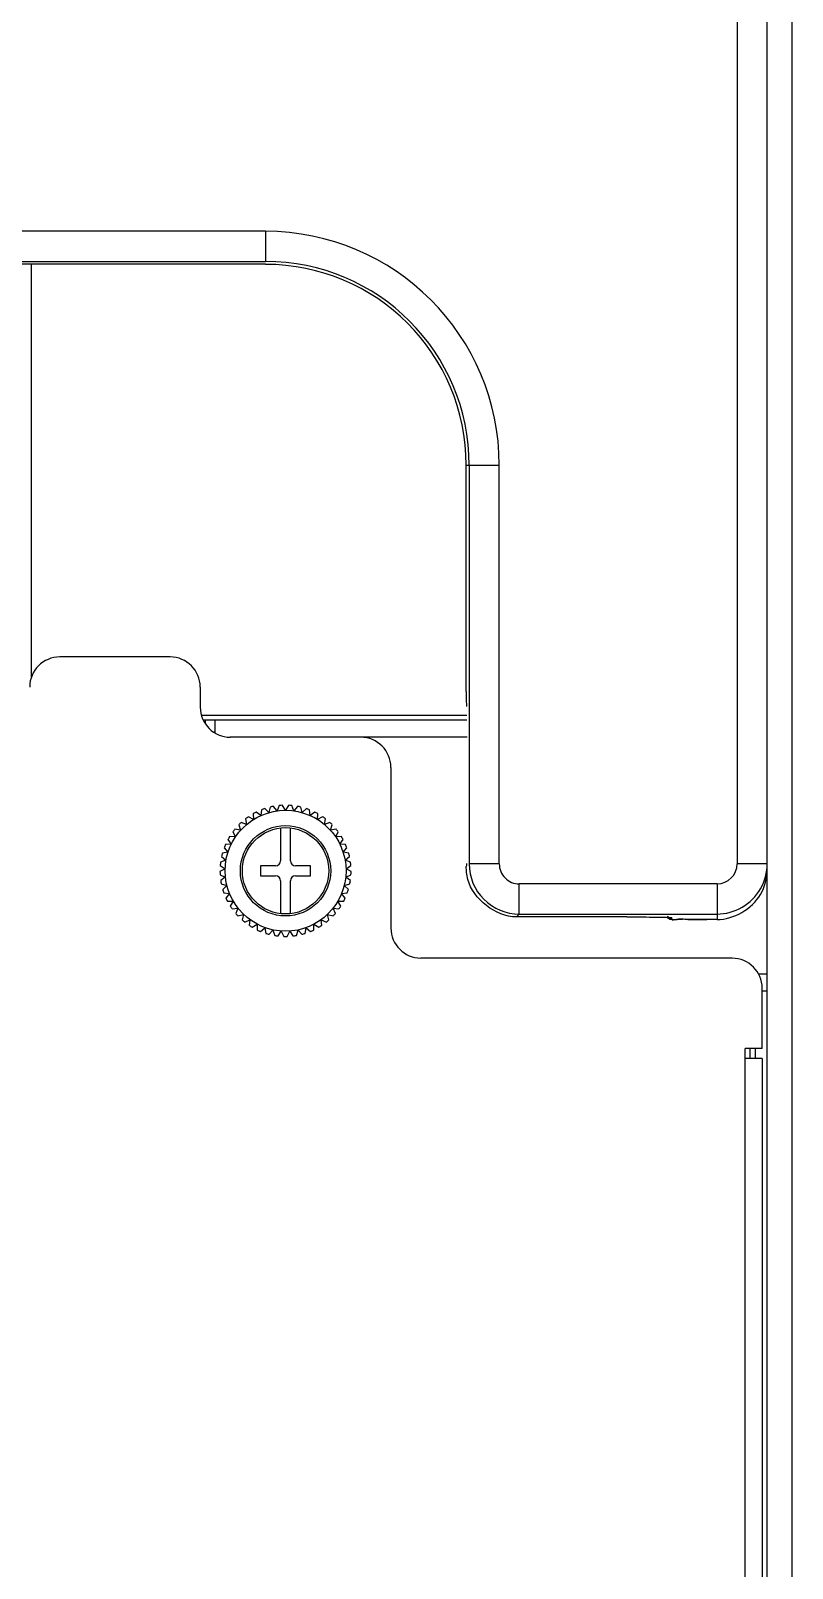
# Model space of a CAD drawing. Header units: millimetres. Extents: x 10297564 to 11610295, y -9287743 to -8409454.
# Drawn here: x 10507407 to 10508930, y -9093460 to -9090387 of the extents above; entities that cross this region are included whole.
import ezdxf

# ---------------------------------------------------------------- set-up
doc = ezdxf.new("R2010")
doc.units = ezdxf.units.MM
doc.header["$LTSCALE"] = 100
doc.layers.add('-0', color=7, linetype='Continuous')

# ---------------------------------------------------------------- blocks, each defined once
blk = doc.blocks.new('인버터 외형도')
at = {"layer": '-0', "linetype": 'Continuous'}
for p, q in [((104842.2, 35809.5), (104842.2, 45741.8)), ((104804.5, 35900.9), (104804.5, 45704.2)), ((104759.4, 45255.8), (104759.4, 42104.5)), ((104804.5, 42104.5), (104804.5, 45255.8)), ((104052.1, 43052.5), (102852.6, 43052.5)), ((104052.1, 43052.5), (104052.1, 43007.4)), ((102897.8, 43007.4), (104052.1, 43007.4)), ((104052.1, 43003.1), (102893.4, 43003.1)), ((103701.4, 42384.8), (103701.4, 43003.1)), ((104353.2, 42362.5), (104353.2, 42701.9)), ((104353.2, 42701.9), (104402.7, 42701.9)), ((104357.5, 42701.9), (104357.5, 42104.5)), ((104402.7, 42104.5), (104402.7, 42701.9)), ((103909.1, 42414.5), (103743.6, 42414.5)), ((103954.3, 42369.4), (103954.3, 42339.3)), ((103956.1, 42327.2), (104353.9, 42327.2)), ((104354.1, 42319.7), (103958.7, 42319.7)), ((103961.8, 42319.7), (103961.8, 42314.8)), ((103976.8, 42300.5), (103976.8, 42319.7)), ((103976.8, 42301.6), (103975, 42301.6)), ((104195.1, 42294.1), (103999.4, 42294.1)), ((104354.7, 42294.1), (104195.1, 42294.1)), ((104240.2, 42249), (104240.2, 42008.2)), ((104034.1, 42170.9), (104026.5, 42175)), ((104033.8, 42179.5), (104034.1, 42170.9)), ((104045.3, 42176.9), (104038.3, 42181.9)), ((104046.2, 42185.4), (104045.3, 42176.9)), ((104057.2, 42181.2), (104051, 42187.2)), ((104059.2, 42189.5), (104057.2, 42181.2)), ((104069.6, 42183.8), (104064.3, 42190.6)), ((104072.8, 42191.8), (104069.6, 42183.8)), ((104082.2, 42184.7), (104077.9, 42192.1)), ((104086.5, 42192.1), (104082.2, 42184.7)), ((104094.8, 42183.8), (104091.6, 42191.8)), ((104100.1, 42190.6), (104094.8, 42183.8)), ((104107.2, 42181.2), (104105.1, 42189.5)), ((104113.4, 42187.2), (104107.2, 42181.2)), ((104119.1, 42176.9), (104118.2, 42185.4)), ((104126, 42181.9), (104119.1, 42176.9)), ((104130.3, 42170.9), (104130.6, 42179.5)), ((104137.8, 42175), (104130.3, 42170.9)), ((104003.2, 42152.4), (104007, 42144.7)), ((104014.7, 42154.7), (104006.4, 42156.5)), ((104012.1, 42162.8), (104014.7, 42154.7)), ((104023.9, 42163.5), (104015.8, 42166.4)), ((104022.4, 42171.9), (104023.9, 42163.5)), ((104074.7, 42158.2), (104074.7, 42109)), ((104089.7, 42109), (104089.7, 42158.2)), ((104140.5, 42163.5), (104142, 42171.9)), ((104148.6, 42166.4), (104140.5, 42163.5)), ((104149.6, 42154.7), (104152.3, 42162.8)), ((104158, 42156.5), (104149.6, 42154.7)), ((104157.4, 42144.7), (104161.2, 42152.4)), ((103990.1, 42128.4), (103995.9, 42122)), ((104000.6, 42133.7), (103992.1, 42133.2)), ((103995.8, 42140.9), (104000.6, 42133.7)), ((104007, 42144.7), (103998.4, 42145.3)), ((104166, 42145.3), (104157.4, 42144.7)), ((104163.7, 42133.7), (104168.5, 42140.9)), ((104172.3, 42133.2), (104163.7, 42133.7)), ((104168.5, 42122), (104174.2, 42128.4)), ((103992.8, 42109.7), (103984.8, 42106.8)), ((103986.2, 42115.2), (103992.8, 42109.7)), ((103995.9, 42122), (103987.5, 42120.2)), ((104176.9, 42120.2), (104168.5, 42122)), ((104171.5, 42109.7), (104178.1, 42115.2)), ((104179.6, 42106.8), (104171.5, 42109.7)), ((103991.5, 42097.1), (103983.9, 42093.1)), ((103984.1, 42088), (103991.9, 42084.5)), ((103984.2, 42101.7), (103991.5, 42097.1)), ((103991.9, 42084.5), (103985, 42079.4)), ((104044.6, 42101.5), (104044.6, 42086.4)), ((104067.1, 42101.5), (104044.6, 42101.5)), ((104044.6, 42086.4), (104067.1, 42086.4)), ((104119.8, 42101.5), (104097.2, 42101.5)), ((104097.2, 42086.4), (104119.8, 42086.4)), ((104119.8, 42086.4), (104119.8, 42101.5)), ((104172.4, 42084.5), (104180.3, 42088)), ((104179.4, 42079.4), (104172.4, 42084.5)), ((104172.9, 42097.1), (104180.1, 42101.7)), ((104180.4, 42093.1), (104172.9, 42097.1)), ((104402.7, 42104.5), (104357.5, 42104.5)), ((104804.5, 42104.5), (104759.4, 42104.5)), ((103985.9, 42074.4), (103994.1, 42072)), ((103994.1, 42072), (103988, 42066.1)), ((103989.5, 42061.2), (103998, 42060)), ((103998, 42060), (103992.8, 42053.2)), ((104074.7, 42078.9), (104074.7, 42029.7)), ((104089.7, 42029.7), (104089.7, 42078.9)), ((104166.3, 42060), (104174.8, 42061.2)), ((104171.6, 42053.2), (104166.3, 42060)), ((104170.2, 42072), (104178.5, 42074.4)), ((104176.4, 42066.1), (104170.2, 42072)), ((104432.8, 42029.2), (104432.8, 42074.4)), ((104729.3, 42074.4), (104432.8, 42074.4)), ((104729.3, 42074.4), (104729.3, 42020.9)), ((103995, 42048.6), (104003.6, 42048.6)), ((104003.6, 42048.6), (103999.3, 42041.2)), ((104002.2, 42036.9), (104010.7, 42038.1)), ((104010.7, 42038.1), (104007.5, 42030.1)), ((104153.7, 42038.1), (104162.2, 42036.9)), ((104156.9, 42030.1), (104153.7, 42038.1)), ((104160.8, 42048.6), (104169.4, 42048.6)), ((104165.1, 42041.2), (104160.8, 42048.6)), ((104010.9, 42026.3), (104019.1, 42028.7)), ((104019.1, 42028.7), (104017.1, 42020.4)), ((104021, 42017.1), (104028.8, 42020.6)), ((104028.8, 42020.6), (104027.9, 42012)), ((104032.3, 42009.3), (104039.6, 42013.8)), ((104039.6, 42013.8), (104039.9, 42005.3)), ((104124.5, 42005.3), (104124.8, 42013.8)), ((104124.8, 42013.8), (104132.1, 42009.3)), ((104136.4, 42012), (104135.5, 42020.6)), ((104135.5, 42020.6), (104143.4, 42017.1)), ((104147.3, 42020.4), (104145.2, 42028.7)), ((104145.2, 42028.7), (104153.5, 42026.3)), ((104432.8, 42029.2), (104428.4, 42024.9)), ((104593.8, 42024.9), (104428.4, 42024.9)), ((104432.8, 42029.2), (104729.3, 42029.2)), ((104661.6, 42021.9), (104661.6, 42023.7)), ((104729.3, 42020.9), (104714.3, 42020.9)), ((104044.6, 42003.2), (104051.1, 42008.7)), ((104051.1, 42008.7), (104052.6, 42000.2)), ((104057.6, 41998.8), (104063.3, 42005.2)), ((104063.3, 42005.2), (104066, 41997)), ((104071.1, 41996.3), (104075.9, 42003.4)), ((104075.9, 42003.4), (104079.6, 41995.7)), ((104084.8, 41995.7), (104088.5, 42003.4)), ((104088.5, 42003.4), (104093.3, 41996.3)), ((104098.4, 41997), (104101, 42005.2)), ((104101, 42005.2), (104106.8, 41998.8)), ((104111.7, 42000.2), (104113.2, 42008.7)), ((104113.2, 42008.7), (104119.8, 42003.2)), ((104751.9, 41963), (104285.3, 41963)), ((104804.5, 41939), (104791.6, 41939)), ((104797, 41827.6), (104797, 41917.9)), ((104804.5, 41913.4), (104797, 41913.4)), ((104771.4, 40300.1), (104771.4, 41827.6)), ((104797, 41827.6), (104771.4, 41827.6)), ((104797, 41812.6), (104771.4, 41812.6)), ((104779, 41812.6), (104779, 41827.6)), ((104786.5, 41827.6), (104786.5, 41812.6)), ((104797, 41812.6), (104797, 40325.7))]:
    blk.add_line(p, q, dxfattribs=at)
for points in [[(104353.5, 42105), (104353.4, 42104), (104353.4, 42102.4), (104353.3, 42100.3)], [(104593.8, 42024.9), (104603.4, 42024.9), (104612.6, 42024.8), (104621.3, 42024.8), (104629.3, 42024.7), (104636.5, 42024.6), (104642.8, 42024.5), (104648.1, 42024.4), (104652.5, 42024.3), (104656, 42024.2), (104658.4, 42024), (104659.8, 42023.9), (104659.9, 42023.9)], [(104661.6, 42021.9), (104657.8, 42022.9), (104655.1, 42025.6)]]:
    blk.add_lwpolyline(points, dxfattribs=at)
for radius in [90.7, 67.7, 64.7]:
    blk.add_circle((104082.2, 42094), radius, dxfattribs=at)
for centre, radius, start, end in [((104052.1, 42701.9), 350.6, 0, 90), ((104052.1, 42701.9), 305.5, 0, 90), ((104052.1, 42701.9), 301.1, 0, 90), ((103743.6, 42369.4), 45.1, 90, 180), ((103909.1, 42369.4), 45.1, 0, 90), ((103999.4, 42339.3), 45.1, 180, 270), ((104195.1, 42249), 45.1, 0, 90), ((104082.2, 42094), 98.3, 124.5022, 127.4978), ((104082.2, 42094), 98.3, 116.5022, 119.4978), ((104082.2, 42094), 98.3, 108.5022, 111.4978), ((104082.2, 42094), 98.3, 100.5022, 103.4978), ((104082.2, 42094), 98.3, 92.5022, 95.4978), ((104082.2, 42094), 98.3, 84.5022, 87.4978), ((104082.2, 42094), 98.3, 76.5022, 79.4978), ((104082.2, 42094), 98.3, 68.5022, 71.4978), ((104082.2, 42094), 98.3, 60.5022, 63.4978), ((104082.2, 42094), 98.3, 52.5022, 55.4978), ((104082.2, 42094), 98.3, 140.5022, 143.4978), ((104082.2, 42094), 98.3, 132.5022, 135.4978), ((104082.2, 42094), 98.3, 44.5022, 47.4978), ((104082.2, 42094), 98.3, 36.5022, 39.4978), ((104082.2, 42094), 98.3, 156.5022, 159.4978), ((104082.2, 42094), 98.3, 148.5022, 151.4978), ((104082.2, 42094), 98.3, 28.5022, 31.4978), ((104082.2, 42094), 98.3, 20.5022, 23.4978), ((104082.2, 42094), 98.3, 172.5022, 175.4978), ((104082.2, 42094), 98.3, 164.5022, 167.4978), ((104067.1, 42109), 7.52, 270, 0), ((104097.2, 42109), 7.52, 180, 270), ((104082.2, 42094), 98.3, 12.5022, 15.4978), ((104082.2, 42094), 98.3, 4.5022, 7.4978), ((104082.2, 42094), 98.3, 180.5022, 183.4978), ((104067.1, 42078.9), 7.52, 0, 90), ((104097.2, 42078.9), 7.52, 90, 180), ((104082.2, 42094), 98.3, 356.5022, 359.4978), ((104432.8, 42104.4), 75.2, 179.9937, 270.0063), ((104432.8, 42104.5), 30.1, 179.9981, 270.0005), ((104729.3, 42104.5), 30.1, 270.0095, 0.0033), ((104082.2, 42094), 98.3, 188.5022, 191.4978), ((104082.2, 42094), 98.3, 196.5022, 199.4978), ((104082.2, 42094), 98.3, 340.5022, 343.4978), ((104082.2, 42094), 98.3, 348.5022, 351.4978), ((104082.2, 42094), 98.3, 204.5022, 207.4978), ((104082.2, 42094), 98.3, 212.5022, 215.4978), ((104082.2, 42094), 98.3, 324.5022, 327.4978), ((104082.2, 42094), 98.3, 332.5022, 335.4978), ((104082.2, 42094), 98.3, 220.5022, 223.4978), ((104082.2, 42094), 98.3, 228.5022, 231.4978), ((104082.2, 42094), 98.3, 308.5022, 311.4978), ((104082.2, 42094), 98.3, 316.5022, 319.4978), ((104713.3, 44643.3), 2622.3, 269.4419, 270.0198), ((104719.5, 37034.1), 4986.8, 90.06, 90.1742), ((104082.2, 42094), 98.3, 236.5022, 239.4978), ((104082.2, 42094), 98.3, 244.5022, 247.4978), ((104082.2, 42094), 98.3, 252.5022, 255.4978), ((104082.2, 42094), 98.3, 260.5022, 263.4978), ((104082.2, 42094), 98.3, 268.5022, 271.4978), ((104082.2, 42094), 98.3, 276.5022, 279.4978), ((104082.2, 42094), 98.3, 284.5022, 287.4978), ((104082.2, 42094), 98.3, 292.5022, 295.4978), ((104082.2, 42094), 98.3, 300.5022, 303.4978), ((104285.3, 42008.2), 45.1, 180, 270), ((104751.9, 41917.9), 45.1, 0, 90)]:
    blk.add_arc(centre, radius, start, end, dxfattribs=at)
for points, knots in [([(104353.2, 42362.5), (104353.2, 42356.1), (104353.3, 42348.7), (104353.4, 42341.4), (104353.5, 42340.4)], [0, 0, 0, 0, 0.867748, 1, 1, 1, 1]), ([(104355.7, 42081), (104354.8, 42084.5), (104353.7, 42090.9), (104353.3, 42097.3), (104353.3, 42100.3)], [0, 0, 0, 0, 0.54944, 1, 1, 1, 1]), ([(104593.8, 42024.9), (104600, 42024.9), (104620.2, 42024.8), (104640.3, 42024.7), (104654.4, 42024.2)], [0, 0, 0, 0, 0.304185, 1, 1, 1, 1]), ([(104654.4, 42024.2), (104656.2, 42024.2), (104657.7, 42023.4), (104661.6, 42024.3), (104661.6, 42023.7)], [0, 0, 0, 0, 0.743045, 1, 1, 1, 1]), ([(104661.6, 42021.9), (104661.5, 42019.5), (104675.9, 42024), (104681.4, 42021.1), (104687.8, 42021.1)], [0, 0, 0, 0, 0.268046, 1, 1, 1, 1])]:
    blk.add_open_spline(points, degree=3, knots=knots, dxfattribs=at)
for points in [[(104794.5, 42066.9), (104800.9, 42078.2), (104804.5, 42091.5), (104804.5, 42104.5)], [(104794.5, 42058.7), (104800.9, 42069.9), (104804.5, 42083.2), (104804.5, 42096.2)], [(104428.4, 42024.9), (104397.8, 42024.9), (104363.4, 42051.4), (104355.7, 42081)], [(104767, 42039.3), (104778.2, 42045.8), (104788.1, 42055.7), (104794.5, 42066.9)], [(104729.3, 42020.9), (104754.4, 42020.9), (104782, 42036.9), (104794.5, 42058.7)], [(104729.3, 42029.2), (104742.3, 42029.2), (104755.7, 42032.9), (104767, 42039.3)], [(104681.4, 42021.3), (104672.4, 42021.7), (104657.1, 42016.8), (104654.5, 42025.5)], [(104704.3, 42020.9), (104696.7, 42020.9), (104689, 42021), (104681.4, 42021.3)]]:
    blk.add_open_spline(points, degree=3, dxfattribs=at)

msp = doc.modelspace()

# ---------------------------------------------------------------- block references
at = {"xscale": 1.333333333333333, "yscale": 1.333333333333333, "zscale": 1.333333333333333}
msp.add_blockref('인버터 외형도', (10369140.6, -9148191), dxfattribs=at)

doc.saveas('drawing.dxf')
